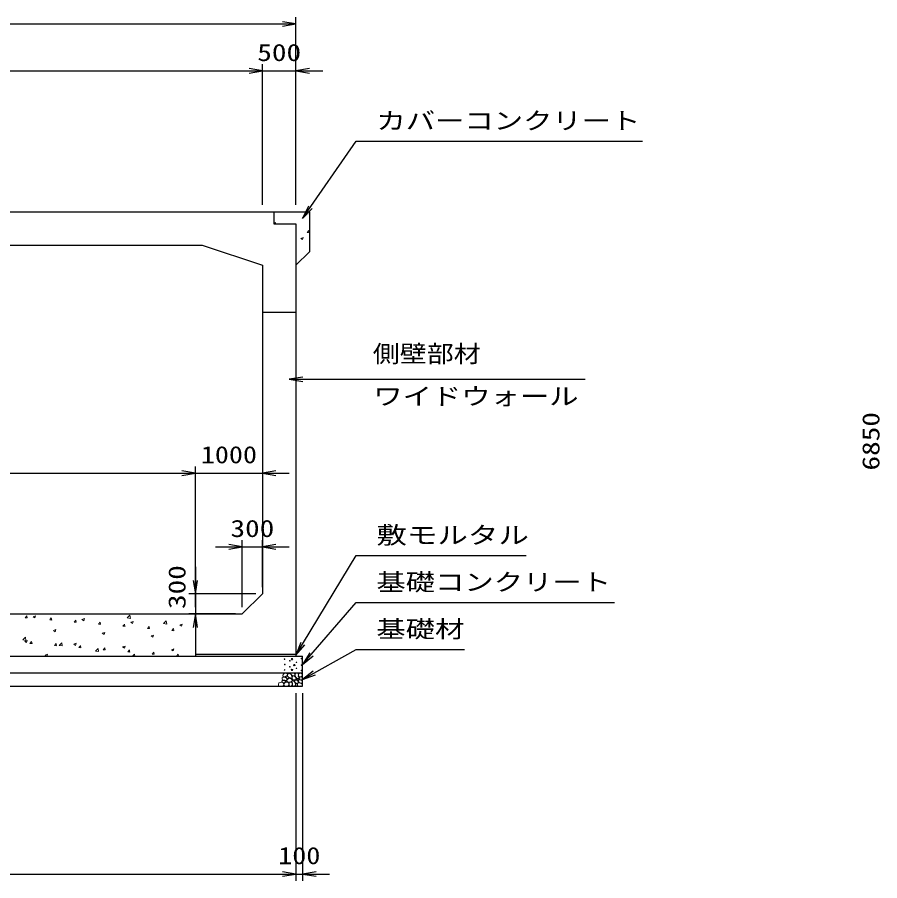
# Model space of a CAD drawing. Units: millimetres at full size. Extents: x 0 to 84100, y 0 to 59400.
# Drawn here: x 44893 to 57757, y 31420 to 44300 of the extents above; entities that cross this region are included whole.
import ezdxf
from ezdxf.enums import TextEntityAlignment as Align

# ---------------------------------------------------------------- set-up
doc = ezdxf.new("R2010")
doc.units = ezdxf.units.MM
for name, color, linetype, lineweight in [('D-DCR-HCHn', 4, 'Continuous', 9), ('D-STR-DIM', 7, 'Continuous', 25), ('D-STR-STRn', 1, 'Continuous', 25), ('D-STR-TXT', 7, 'Continuous', 25)]:
    doc.layers.add(name, color=color, linetype=linetype, lineweight=lineweight)
doc.styles.add('ＭＳ ゴシック', font='')
doc.styles.get('ＭＳ ゴシック').set_extended_font_data('MS Gothic')

# ---------------------------------------------------------------- blocks, each defined once
blk = doc.blocks.new('open_arrow')
at = {"color": 0, "linetype": 'Continuous', "lineweight": -2}
blk.add_lwpolyline([(7.5, 1.25), (0, 0), (7.5, -1.25)], dxfattribs=at)

msp = doc.modelspace()

# ---------------------------------------------------------------- linework, layer by layer
at = {"layer": 'D-DCR-HCHn'}
for p, q in [((49244.457, 41368.399), (49250, 41364.66)), ((49244.531, 41368.458), (49250, 41370.557)), ((48727.954, 41220), (48744.622, 41237.372)), ((48746.665, 41220), (48744.656, 41237.27)), ((49216.761, 41089.084), (49247.125, 41086.428)), ((49217.057, 41089.105), (49241.547, 41118.291)), ((49247.332, 41085.543), (49241.459, 41117.386)), ((49247.213, 41112.049), (49250, 41114.954)), ((49247.324, 41111.7), (49250, 41111.285)), ((49120.853, 41000.023), (49146.122, 40982.978)), ((49120.928, 41000.081), (49156.497, 41013.735)), ((49146.154, 40983.037), (49156.455, 41013.735)), ((45012.331, 35342.74), (45036.821, 35371.926)), ((45012.407, 35342.769), (45042.771, 35340.113)), ((45042.529, 35340.484), (45036.656, 35372.327)), ((45128.643, 35356.764), (45153.912, 35339.72)), ((45128.666, 35356.686), (45164.235, 35370.34)), ((45153.878, 35339.699), (45164.179, 35370.397)), ((45376.7, 35310.862), (45401.19, 35340.048)), ((45376.775, 35310.891), (45407.139, 35308.235)), ((45406.897, 35308.604), (45401.024, 35340.447)), ((45741.07, 35278.984), (45765.56, 35308.17)), ((45771.265, 35276.723), (45765.391, 35308.566)), ((45858.704, 35316.079), (45883.973, 35299.035)), ((45858.728, 35316.001), (45894.298, 35329.655)), ((45883.94, 35299.014), (45894.24, 35329.712)), ((46534.447, 35339.571), (46579.626, 35332.564)), ((46534.525, 35339.381), (46574.092, 35380.618)), ((46579.686, 35332.461), (46574.073, 35380.705)), ((47076.683, 35255.296), (47116.25, 35296.534)), ((47121.844, 35248.376), (47116.231, 35296.621)), ((45431.895, 35152.155), (45467.465, 35165.809)), ((45457.107, 35135.168), (45467.407, 35165.866)), ((45741.144, 35279.013), (45771.508, 35276.357)), ((46105.439, 35247.105), (46129.929, 35276.292)), ((46105.512, 35247.135), (46135.876, 35244.479)), ((46135.632, 35244.843), (46129.759, 35276.686)), ((46469.808, 35215.227), (46494.298, 35244.414)), ((46469.88, 35215.257), (46500.244, 35212.601)), ((46500, 35212.962), (46494.127, 35244.805)), ((46588.766, 35275.395), (46614.035, 35258.35)), ((46588.791, 35275.316), (46624.36, 35288.97)), ((46614.001, 35258.33), (46624.302, 35289.028)), ((46834.178, 35183.349), (46858.668, 35212.535)), ((46834.248, 35183.379), (46864.612, 35180.722)), ((46864.368, 35181.082), (46858.494, 35212.924)), ((47076.605, 35255.486), (47121.785, 35248.479)), ((47198.547, 35151.471), (47223.037, 35180.657)), ((47228.735, 35149.201), (47222.862, 35181.044)), ((47318.828, 35234.71), (47344.097, 35217.665)), ((47318.854, 35234.631), (47354.423, 35248.284)), ((47344.063, 35217.645), (47354.363, 35248.343)), ((44975.4, 35012.698), (45014.968, 35053.935)), ((45020.561, 35005.779), (45014.948, 35054.023)), ((45431.871, 35152.234), (45457.14, 35135.19)), ((46161.933, 35111.549), (46187.202, 35094.505)), ((46161.958, 35111.47), (46197.527, 35125.124)), ((46187.168, 35094.484), (46197.469, 35125.182)), ((46891.995, 35070.864), (46917.264, 35053.82)), ((46892.021, 35070.785), (46927.59, 35084.439)), ((46917.23, 35053.799), (46927.53, 35084.497)), ((47198.616, 35151.501), (47228.98, 35148.844)), ((44975.321, 35012.892), (45020.501, 35005.885)), ((45005.039, 34988.388), (45030.308, 34971.344)), ((45005.062, 34988.309), (45040.632, 35001.963)), ((45030.274, 34971.323), (45040.574, 35002.021)), ((45082.818, 34960.626), (45107.308, 34989.813)), ((45082.893, 34960.656), (45113.257, 34958)), ((45113.012, 34958.371), (45107.139, 34990.213)), ((45447.187, 34928.748), (45471.677, 34957.934)), ((45447.261, 34928.778), (45477.625, 34926.122)), ((45477.38, 34926.49), (45471.506, 34958.333)), ((45517.479, 34928.807), (45562.659, 34921.8)), ((45517.558, 34928.613), (45557.126, 34969.851)), ((45562.719, 34921.694), (45557.107, 34969.939)), ((45735.1, 34947.703), (45760.369, 34930.659)), ((45735.125, 34947.624), (45770.695, 34961.278)), ((45760.335, 34930.638), (45770.636, 34961.336)), ((45811.556, 34896.87), (45836.047, 34926.056)), ((45841.747, 34894.609), (45835.874, 34926.452)), ((46465.162, 34907.019), (46490.431, 34889.974)), ((46465.188, 34906.939), (46500.757, 34920.593)), ((46490.397, 34889.954), (46500.697, 34920.652)), ((45308.267, 34783.858), (45328.813, 34770)), ((45308.292, 34783.778), (45343.862, 34797.432)), ((45334.579, 34770), (45343.803, 34797.49)), ((45811.629, 34896.9), (45841.993, 34894.243)), ((46059.637, 34844.721), (46104.817, 34837.714)), ((46059.716, 34844.528), (46099.284, 34885.766)), ((46104.877, 34837.61), (46099.265, 34885.854)), ((46175.926, 34864.992), (46200.416, 34894.178)), ((46175.997, 34865.022), (46206.361, 34862.365)), ((46206.115, 34862.729), (46200.242, 34894.572)), ((46540.295, 34833.114), (46564.785, 34862.3)), ((46540.366, 34833.144), (46570.73, 34830.487)), ((46570.483, 34830.848), (46564.609, 34862.691)), ((46611.044, 34770), (46641.442, 34801.681)), ((46645.119, 34770), (46641.423, 34801.77)), ((46904.664, 34801.235), (46929.155, 34830.422)), ((46904.734, 34801.266), (46935.098, 34798.609)), ((46934.85, 34798.968), (46928.977, 34830.81)), ((47195.223, 34866.334), (47220.493, 34849.29)), ((47195.251, 34866.254), (47230.82, 34879.908)), ((47220.458, 34849.269), (47230.759, 34879.967)), ((47269.573, 34770), (47293.524, 34798.544)), ((47298.681, 34770), (47293.345, 34798.93))]:
    msp.add_line(p, q, dxfattribs=at)
msp.add_lwpolyline([(49006.568, 34518.547), (49023.907, 34516.446), (49035.742, 34508.701), (49035.374, 34489.819), (49029.486, 34476.087), (49014.975, 34476.185), (48994.893, 34479.153), (48985.201, 34493.689), (48975.918, 34503.492), (48973.116, 34514.345), (48985.901, 34518.547), (49006.918, 34518.547)], dxfattribs=at)
for points in [[(48872.403, 34370.331), (48882.105, 34375.079), (48889.11, 34383.822), (48889.281, 34395.084), (48885.058, 34405.627), (48869.811, 34407.625), (48854.946, 34408.018), (48840.519, 34402.512), (48838.151, 34393.273), (48850.46, 34382.195), (48865.445, 34373.15)], [(48856.628, 34411.832), (48851.312, 34416.874), (48844.524, 34425.68), (48842.855, 34433.275), (48846.856, 34447.685), (48860.912, 34458.67), (48881.093, 34457.89), (48908.302, 34443.001), (48917.914, 34430.757), (48914.848, 34416.784), (48905.222, 34410.04), (48896.401, 34409.145), (48882.637, 34409.524), (48869.192, 34411.002)], [(48917.988, 34479.601), (48924.036, 34485.086), (48925.103, 34490.792), (48921.586, 34503.305), (48911.29, 34517.61), (48888.996, 34516.105), (48867.429, 34505.811), (48852.805, 34485.597), (48854.979, 34472.456), (48861.98, 34465.716), (48873.231, 34463.215), (48889.489, 34467.483), (48910.711, 34474.481)], [(48900.029, 34385.265), (48895.817, 34388.446), (48892.314, 34393.505), (48892.19, 34400.431), (48896.586, 34406.067), (48904.231, 34407.977), (48910.644, 34406.179), (48912.296, 34400.442), (48913.104, 34394.835), (48912.119, 34387.456), (48906.025, 34384.127)], [(48945.202, 34445.711), (48943.546, 34439.566), (48937.989, 34435.193), (48925.81, 34433.302), (48914.695, 34439.802), (48904.408, 34449.138), (48895.142, 34457.333), (48895.365, 34463.462), (48901.264, 34468.875), (48915.797, 34470.356), (48928.53, 34464.383), (48937.989, 34455.165), (48942.719, 34450.556)], [(48936.797, 34379.533), (48972.171, 34386.129), (48987.218, 34398.266), (48991.97, 34417.263), (48977.287, 34431.629), (48948.677, 34439.69), (48927.03, 34426.761), (48913.039, 34409.347), (48916.998, 34391.67)], [(48976.553, 34436.214), (48989.311, 34440.569), (48990.575, 34468.678), (48977.488, 34497.359), (48960.552, 34513.536), (48928.597, 34507.032), (48925.867, 34471.913), (48936.184, 34459.876), (48964.261, 34444.301)], [(49002.534, 34325.643), (48996.114, 34344.905), (48998.254, 34366.308), (48983.272, 34389.85), (49002.534, 34400.551), (49023.937, 34389.85), (49036.778, 34372.728), (49041.059, 34344.905), (49036.778, 34329.924), (49023.937, 34323.503)], [(49041.015, 34458.431), (49052.573, 34430.693), (49043.327, 34419.136), (49015.589, 34419.136), (49004.032, 34423.759), (48992.475, 34439.939), (48992.475, 34453.808), (49004.032, 34472.299), (49017.901, 34474.611)], [(49006.815, 34400.551), (48996.114, 34409.112), (49000.394, 34415.533), (49015.376, 34415.533), (49021.796, 34413.393), (49026.077, 34404.832), (49019.656, 34398.411)], [(49038.918, 34377.009), (49028.217, 34402.692), (49036.778, 34413.393), (49062.461, 34413.393), (49073.162, 34409.112), (49083.863, 34394.131), (49083.863, 34381.289), (49073.162, 34364.167), (49060.321, 34362.027)], [(49080.31, 34513.906), (49087.244, 34493.102), (49084.933, 34469.988), (49101.113, 34444.562), (49080.31, 34433.005), (49057.195, 34444.562), (49043.327, 34463.053), (49038.704, 34493.102), (49043.327, 34509.283), (49057.195, 34516.217)], [(49075.687, 34433.005), (49087.244, 34423.759), (49082.621, 34416.824), (49066.441, 34416.824), (49059.507, 34419.136), (49054.884, 34428.382), (49061.818, 34435.316)], [(49098.845, 34377.009), (49081.723, 34402.692), (49083.863, 34409.112), (49107.406, 34415.533), (49128.808, 34413.393), (49143.79, 34400.551), (49145.93, 34385.57), (49143.79, 34370.588), (49126.668, 34366.308)], [(49098.802, 34511.594), (49119.605, 34516.217), (49138.096, 34506.971), (49140.408, 34486.168), (49135.785, 34469.988), (49112.67, 34463.053), (49096.49, 34463.053), (49089.556, 34474.611), (49089.556, 34500.037)], [(49142.719, 34453.808), (49149.654, 34433.005), (49140.408, 34419.136), (49117.293, 34416.824), (49101.512, 34423.599), (49108.048, 34439.939), (49103.425, 34449.185), (49112.67, 34458.431), (49126.539, 34463.053)], [(48840.028, 34322.493), (48855.163, 34324.274), (48865.134, 34329.787), (48869.165, 34342.722), (48869.055, 34354.963), (48859.828, 34371.678), (48841.758, 34382.822), (48814.269, 34378.403), (48792.547, 34370.334), (48787.357, 34346.125), (48791.97, 34328.257), (48813.116, 34322.877)], [(48937.648, 34373.637), (48922.694, 34382.556), (48896.56, 34382.292), (48875.07, 34363.525), (48871.357, 34334.899), (48885.147, 34324.245), (48921.902, 34321.871), (48938.269, 34331.633), (48942.828, 34354.06)], [(48985.412, 34327.783), (48966.15, 34323.503), (48949.028, 34332.064), (48946.888, 34351.326), (48949.032, 34374.878), (48972.571, 34382.327), (48987.553, 34378.603), (48993.973, 34362.027), (48993.973, 34338.484)], [(49043.199, 34329.924), (49043.199, 34355.606), (49053.9, 34362.027), (49064.601, 34355.606), (49066.741, 34340.625), (49064.601, 34327.783), (49049.619, 34323.503)], [(49090.284, 34323.503), (49075.302, 34329.924), (49071.022, 34351.326), (49079.583, 34366.308), (49094.565, 34370.588), (49113.827, 34368.448), (49135.229, 34359.887), (49145.93, 34347.045), (49145.93, 34332.064), (49139.51, 34323.503), (49113.827, 34325.643)]]:
    msp.add_lwpolyline(points, close=True, dxfattribs=at)
for centre, radius in [((48881.091, 34725.045), 4.5), ((48882.803, 34645.221), 4.5), ((48958.437, 34701.359), 4.5), ((48990.004, 34725.045), 11.25), ((49024.996, 34636.145), 11.25), ((49056.563, 34677.541), 4.5), ((49132.197, 34734.121), 4.5), ((48881.091, 34564.955), 4.5), ((48958.437, 34612.459), 4.5), ((48990.004, 34564.955), 11.25), ((49056.563, 34588.641), 4.5), ((49132.197, 34555.879), 4.5), ((49133.909, 34636.145), 4.5)]:
    msp.add_circle(centre, radius, dxfattribs=at)
at = {"layer": 'D-STR-DIM'}
for p, q in [((35050, 44200), (49050, 44200)), ((49050, 41500), (49050, 44300)), ((48550, 41500), (48550, 43600)), ((48550, 41500), (48550, 43600)), ((49050, 41500), (49050, 43600)), ((35550, 43500), (48550, 43500)), ((48150, 43500), (49450, 43500)), ((36550, 37500), (47550, 37500)), ((47150, 37500), (48950, 37500)), ((47550, 35500), (47550, 37600)), ((47550, 35500), (47550, 37600)), ((48250, 35500), (48250, 36500)), ((48550, 35800), (48550, 36500)), ((47850, 36400), (48950, 36400)), ((47550, 36100), (47550, 35000)), ((48450, 35700), (47450, 35700)), ((48150, 35400), (47450, 35400)), ((49050, 34220), (49050, 31420)), ((49050, 34220), (49050, 31420)), ((49150, 34220), (49150, 31420)), ((35050, 31520), (49050, 31520)), ((48650, 31520), (49550, 31520))]:
    msp.add_line(p, q, dxfattribs=at)
at = {"layer": 'D-STR-STRn'}
for p, q in [((35380, 41400), (48720, 41400)), ((48720, 41400), (48720, 41220)), ((48720, 41400), (49250, 41400)), ((49250, 41400), (49250, 40800)), ((48720, 41220), (49050, 41220)), ((49050, 41220), (49050, 34800)), ((36450, 40900), (47650, 40900)), ((47650, 40900), (48550, 40600)), ((49250, 40800), (49050, 40600)), ((48550, 40600), (48550, 35700)), ((48550, 39900), (49050, 39900)), ((48250, 35400), (48550, 35700)), ((35850, 35400), (48250, 35400)), ((47550, 35400), (47550, 34770)), ((47550, 34800), (49050, 34800)), ((49050, 34800), (49050, 34770)), ((34950, 34770), (49150, 34770)), ((49150, 34320), (49150, 34770)), ((34950, 34520), (49150, 34520)), ((34950, 34320), (49150, 34320))]:
    msp.add_line(p, q, dxfattribs=at)
at = {"layer": 'D-STR-TXT'}
for points in [[(49150, 41300), (49950, 42451.777), (50150, 42451.777), (54220.812, 42451.777)], [(48950, 38900), (49895.788, 38900), (50095.788, 38900), (53365.331, 38900)], [(49050, 34785), (49950, 36270), (50150, 36270), (52483.249, 36270)], [(49150, 34645), (49950, 35570), (50150, 35570), (53801.523, 35570)], [(49150, 34420), (49950, 34870), (50150, 34870), (51564.721, 34870)]]:
    msp.add_lwpolyline(points, dxfattribs=at)

# ---------------------------------------------------------------- block references
at = {"layer": 'D-STR-DIM', "xscale": 26.7, "yscale": 26.7}
for p, rotation in [((49050, 44200), 180), ((48550, 43500), 180), ((48550, 43500), 180), ((47550, 37500), 180), ((47550, 37500), 180), ((48250, 36400), 180), ((47550, 35700), 90), ((47550, 35400), 270), ((49050, 31520), 180), ((49050, 31520), 180)]:
    msp.add_blockref('open_arrow', p, dxfattribs=dict(at, rotation=rotation))
for p in [(49050, 43500), (48550, 37500), (48550, 36400), (49150, 31520)]:
    msp.add_blockref('open_arrow', p, dxfattribs=at)
at = {"layer": 'D-STR-TXT', "xscale": 26.7, "yscale": 26.7}
for p, rotation in [((49150, 41300), 55.2), ((49050, 34785), 58.8), ((49150, 34645), 49.1), ((49150, 34420), 29.4)]:
    msp.add_blockref('open_arrow', p, dxfattribs=dict(at, rotation=rotation))
msp.add_blockref('open_arrow', (48950, 38900), dxfattribs=at)

# ---------------------------------------------------------------- texts
at = {"layer": 'D-STR-DIM', "style": 'ＭＳ ゴシック'}
for s, width, p in [('500', 1.25, (48800, 43775)), ('1000', 1.2, (48050, 37775)), ('300', 1.25, (48400, 36675)), ('100', 1.2, (49100, 31795))]:
    msp.add_text(s, height=256.6, dxfattribs=dict(at, width=width)).set_placement(p, align=Align.MIDDLE_CENTER)
at = {"layer": 'D-STR-DIM', "style": 'ＭＳ ゴシック', "width": 1.25}
for s, p in [('6850', (57625, 37975)), ('300', (47275, 35800))]:
    msp.add_text(s, height=256.6, rotation=90, dxfattribs=at).set_placement(p, align=Align.MIDDLE_CENTER)
at = {"layer": 'D-STR-TXT', "style": 'ＭＳ ゴシック'}
for s, width, p in [('カバーコンクリート', 1.25, (50250, 42551.777)), ('ワイドウォール', 1.25, (50202.895, 38441.371)), ('敷モルタル', 1.3, (50250, 36370)), ('基礎コンクリート', 1.25, (50250, 35670)), ('基礎材', 1.25, (50250, 34970))]:
    msp.add_text(s, height=256.6, dxfattribs=dict(at, width=width)).set_placement(p, align=Align.BOTTOM_LEFT)
at = {"layer": 'D-STR-TXT', "style": 'ＭＳ ゴシック', "width": 1.15}
msp.add_text('側壁部材\u3000\u3000\u3000\u3000', height=256.6, dxfattribs=at).set_placement((50195.788, 39408.629), align=Align.TOP_LEFT)

doc.saveas('drawing.dxf')
